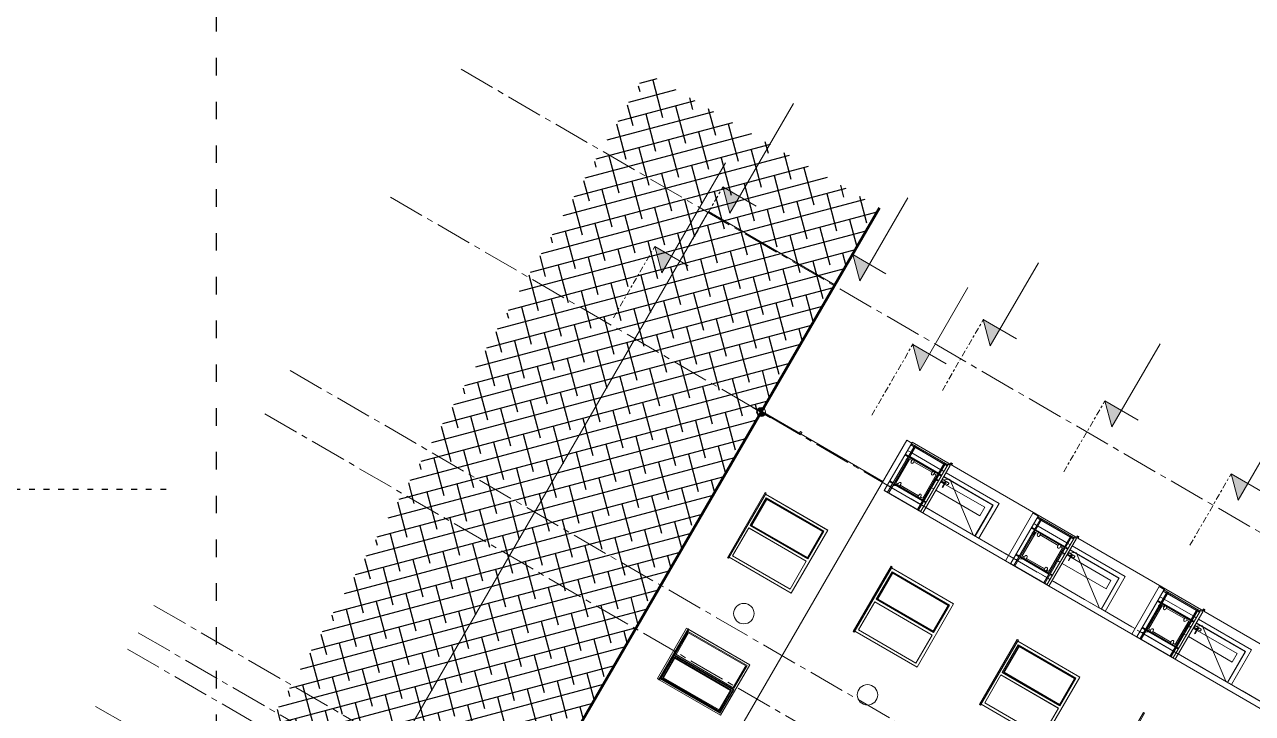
# Model space of a CAD drawing. Header units: millimetres. Extents: x 1373 to 40779, y 1939 to 6439.
# Drawn here: x 4245 to 4876, y 2932 to 3286 of the extents above; entities that cross this region are included whole.
import ezdxf

# ---------------------------------------------------------------- set-up
doc = ezdxf.new("R2010")
doc.units = ezdxf.units.MM
for name, pattern in [('ACAD_ISO03W100', [30, 12, -18]), ('Centre', [1.34939, 0.635, -0.23813, 0.23813, -0.23813]), ('DASHDOTX2', [50.8, 25.4, -12.7, 0, -12.7]), ('IMPORT-CENTER2', [112.5, 75, -12.5, 12.5, -12.5])]:
    doc.linetypes.add(name, pattern=pattern)
for name, color, linetype, lineweight in [('A-DETL', 6, 'Continuous', 30), ('A-DOOR', 31, 'Continuous', 18), ('A-DOOR-FRAM', 31, 'Continuous', 18), ('A-FLOR', 192, 'Continuous', 30), ('A-FLOR-HRAL', 11, 'Continuous', 18), ('A-FLOR-LEVL', 51, 'Continuous', 18), ('A-GLAZ', 151, 'Continuous', 18), ('A-WALL', 20, 'Continuous', 9), ('HESAPLAMALAR', 2, 'Continuous', 30), ('kest', 4, 'DASHDOTX2', 50), ('S-COLS', 52, 'Continuous', 9), ('S-GRID', 252, 'IMPORT-CENTER2', 5), ('ÖLÇÜ', 30, 'Continuous', 20)]:
    doc.layers.add(name, color=color, linetype=linetype, lineweight=lineweight)
doc.layers.add('TEFRIŞ', color=7, linetype='Continuous')
doc.layers.add('Çember', color=7, linetype='Continuous')

# ---------------------------------------------------------------- blocks, each defined once
blk = doc.blocks.new('A$Cc8751f80')
at = {"linetype": 'ACAD_ISO03W100', "ltscale": 3, "elevation": 20236.3}
blk.add_lwpolyline([(4428.7, 0), (0, 0), (0, 4561.7), (4428.7, 4561.7)], close=True, dxfattribs=at)
at = {"layer": 'HESAPLAMALAR', "color": 2, "linetype": 'ACAD_ISO03W100'}
blk.add_lwpolyline([(3348.9, 2211.2), (3833.6, 1875.3), (4329.1, 1875.3)], dxfattribs=at)
blk = doc.blocks.new('STB Stütze - rechteckig - 35-70-2060877-ARKA GÖRÜNÜŞ')
at = {"layer": 'S-COLS'}
for p, q in [((1005.4, 688), (1005.4, 491.4)), ((1005.4, 486.4), (1005.4, 481.3)), ((1005.4, 478.7), (1005.4, 410.2)), ((1005.4, 407.6), (1005.4, 400))]:
    blk.add_line(p, q, dxfattribs=at)
blk = doc.blocks.new('STB Stütze - rechteckig - 35-70-V67-ARKA GÖRÜNÜŞ')
at = {"layer": 'S-COLS'}
for p, q in [((1005.4, 688), (1005.4, 491.4)), ((1005.4, 486.4), (1005.4, 481.3)), ((1005.4, 478.7), (1005.4, 410.2)), ((1005.4, 407.6), (1005.4, 400))]:
    blk.add_line(p, q, dxfattribs=at)
blk = doc.blocks.new('STB Stütze - rechteckig - 35-70-2135510-ARKA GÖRÜNÜŞ')
at = {"layer": 'S-COLS'}
for p, q in [((1005.4, 988), (1005.4, 791.4)), ((1005.4, 786.4), (1005.4, 781.3)), ((1005.4, 778.7), (1005.4, 710.2)), ((1005.4, 707.6), (1005.4, 700))]:
    blk.add_line(p, q, dxfattribs=at)
blk = doc.blocks.new('STB Stütze - rechteckig - 35-70-V118-ARKA GÖRÜNÜŞ')
at = {"layer": 'S-COLS'}
for p, q in [((1005.4, 988), (1005.4, 791.4)), ((1005.4, 786.4), (1005.4, 781.3)), ((1005.4, 778.7), (1005.4, 710.2)), ((1005.4, 707.6), (1005.4, 700))]:
    blk.add_line(p, q, dxfattribs=at)
blk = doc.blocks.new('STB Stütze - rechteckig - 35-70-2138024-ARKA GÖRÜNÜŞ')
at = {"layer": 'S-COLS'}
for p, q in [((1005.4, 388), (1005.4, 191.4)), ((1005.4, 186.4), (1005.4, 181.3)), ((1005.4, 178.7), (1005.4, 110.2)), ((1005.4, 107.6), (1005.4, 100))]:
    blk.add_line(p, q, dxfattribs=at)
blk = doc.blocks.new('STB Stütze - rechteckig - 35-70-V200-ARKA GÖRÜNÜŞ')
at = {"layer": 'S-COLS'}
for p, q in [((1005.4, 388), (1005.4, 191.4)), ((1005.4, 186.4), (1005.4, 181.3)), ((1005.4, 178.7), (1005.4, 110.2)), ((1005.4, 107.6), (1005.4, 100))]:
    blk.add_line(p, q, dxfattribs=at)
blk = doc.blocks.new('RFFRFR')
at = {"layer": 'A-FLOR-LEVL'}
for points in [[(27079, -1469.4), (27079, -1508.9), (27039.6, -1469.4)], [(27079, -1772.2), (27079, -1811.7), (27039.6, -1772.2)], [(27079, -2072.2), (27079, -2111.7), (27039.6, -2072.2)], [(27079, -2372.2), (27079, -2411.7), (27039.6, -2372.2)], [(27079, -2672.2), (27079, -2711.7), (27039.6, -2672.2)], [(27097.9, -2972.2), (27097.9, -3011.7), (27058.4, -2972.2)], [(26981.1, -3072.2), (26981.1, -3111.7), (26941.6, -3072.2)], [(27079, -3271.7), (27079, -3311.2), (27039.6, -3271.7)], [(27065.5, -3572.2), (27065.5, -3611.7), (27026, -3572.2)], [(26889.4, -3632.2), (26889.4, -3671.7), (26849.9, -3632.2)]]:
    blk.add_hatch(color=256, dxfattribs=at).paths.add_polyline_path(points)
for p, q in [((27079, -1508.9), (27079, -1430)), ((27039.6, -1469.4), (27079, -1508.9)), ((27039.6, -1469.4), (27237, -1469.4)), ((27079, -1811.7), (27079, -1732.7)), ((27039.6, -1772.2), (27079, -1811.7)), ((27039.6, -1772.2), (27237, -1772.2)), ((27079, -2111.7), (27079, -2032.7)), ((27039.6, -2072.2), (27079, -2111.7)), ((27039.6, -2072.2), (27237, -2072.2)), ((27079, -2411.7), (27079, -2332.7)), ((27039.6, -2372.2), (27079, -2411.7)), ((27039.6, -2372.2), (27237, -2372.2)), ((27079, -2711.7), (27079, -2632.7)), ((27039.6, -2672.2), (27079, -2711.7)), ((27039.6, -2672.2), (27237, -2672.2)), ((27097.9, -3011.7), (27097.9, -2932.7)), ((27058.4, -2972.2), (27097.9, -3011.7)), ((27058.4, -2972.2), (27255.9, -2972.2)), ((26981.1, -3111.7), (26981.1, -3032.7)), ((26941.6, -3072.2), (26981.1, -3111.7)), ((26941.6, -3072.2), (27139.1, -3072.2)), ((27079, -3311.2), (27079, -3232.2)), ((27039.6, -3271.7), (27079, -3311.2)), ((27039.6, -3271.7), (27237, -3271.7)), ((27065.5, -3611.7), (27065.5, -3532.7)), ((27026, -3572.2), (27065.5, -3611.7)), ((27026, -3572.2), (27286.7, -3572.2)), ((26889.4, -3671.7), (26889.4, -3592.7)), ((26849.9, -3632.2), (26889.4, -3671.7)), ((26849.9, -3632.2), (27110.6, -3632.2))]:
    blk.add_line(p, q, dxfattribs=at)
at = {"layer": 'A-FLOR-LEVL', "linetype": 'Centre', "ltscale": 20}
for p, q in [((26909.9, -1508.9), (27079, -1508.9)), ((26909.9, -1811.7), (27079, -1811.7)), ((26909.9, -2111.7), (27079, -2111.7)), ((26909.9, -2411.7), (27079, -2411.7)), ((26909.9, -2711.7), (27079, -2711.7)), ((26929.9, -3011.7), (27099, -3011.7)), ((26813.1, -3111.7), (26982.2, -3111.7)), ((26909.9, -3311.2), (27079, -3311.2)), ((26896.4, -3611.7), (27065.5, -3611.7)), ((26720.2, -3671.7), (26889.4, -3671.7))]:
    blk.add_line(p, q, dxfattribs=at)
blk = doc.blocks.new('sfthgfhfgh')
at = {"layer": 'ÖLÇÜ'}
h = blk.add_hatch(color=256, dxfattribs=at)
h.paths.add_polyline_path([(-3322, 15884), (-3321, 15834), (-3272, 15835, 0.414214)])
h.paths.add_polyline_path([(-3371, 15834, 0.414214), (-3321, 15785), (-3321, 15834)])
at = {"layer": 'TEFRIŞ', "color": 4}
blk.add_line((-3320, 15720), (-3322, 15951), dxfattribs=at)
at = {"layer": 'ÖLÇÜ'}
blk.add_line((-3406, 15834), (-2971, 15838), dxfattribs=at)
blk.add_circle((-3321, 15834), 49.5, dxfattribs=at)
blk = doc.blocks.new('A$C1f4491a2')
at = {"layer": 'A-DETL', "lineweight": 25}
h = blk.add_hatch(dxfattribs=at)
h.set_pattern_fill('ANSI38', color=8, scale=10)
h.set_pattern_definition([(45, (-33470.303, -2688.517), (-22.45064, 22.45064), []), (135, (-33470.303, -2688.517), (-67.35192, 22.45064), [79.375, -47.625])])
h.paths.add_polyline_path([(0, 837.2), (0, 332.4), (3291.5, 332.4), (3291.5, 887.2), (1521.6, 887.2), (1521.6, 587.2), (270.3, 837.2)])
at = {"layer": 'A-DOOR'}
for p, q in [((2879.5, 1995.2), (2806.4, 1995.2)), ((2879.5, 1995.2), (2879.5, 1878.7)), ((2881.5, 1892.2), (2806.4, 1991.3)), ((2847.5, 1983.2), (2847.5, 1878.7)), ((2847.5, 1983.2), (2867.5, 1983.2)), ((2867.5, 1887.9), (2867.5, 1983.2)), ((2872.8, 1894.4), (2870.2, 1894.4)), ((2847.5, 1873.6), (2847.5, 1868.5)), ((2870.5, 1887.9), (2859.5, 1887.9)), ((2859.5, 1887.9), (2859.5, 1887.2)), ((2859.5, 1887.2), (2859.5, 1886.5)), ((2859.5, 1886.5), (2870.5, 1886.5)), ((2867.6, 1873.6), (2863.8, 1868.5)), ((2867.5, 1878.7), (2867.5, 1886.6)), ((2867.5, 1868.5), (2867.5, 1873.6)), ((2869.5, 1893.8), (2869.5, 1887.9)), ((2869.5, 1886.6), (2869.5, 1878.7)), ((2870.6, 1887.9), (2870.5, 1887.9)), ((2870.5, 1887.9), (2870.5, 1887.9)), ((2870.5, 1886.5), (2870.5, 1886.5)), ((2870.5, 1886.5), (2870.6, 1886.5)), ((2870.7, 1887.9), (2870.6, 1887.9)), ((2870.6, 1887.9), (2870.6, 1887.9)), ((2870.6, 1887.9), (2870.6, 1887.9)), ((2870.6, 1886.5), (2870.6, 1886.5)), ((2870.6, 1886.5), (2870.7, 1886.5)), ((2870.8, 1887.9), (2870.7, 1887.9)), ((2870.7, 1887.9), (2870.7, 1887.9)), ((2870.7, 1887.9), (2870.7, 1887.9)), ((2870.7, 1886.5), (2870.7, 1886.5)), ((2870.7, 1886.5), (2870.7, 1886.5)), ((2870.7, 1886.5), (2870.8, 1886.5)), ((2870.9, 1887.9), (2870.8, 1887.9)), ((2870.8, 1887.9), (2870.8, 1887.9)), ((2870.8, 1886.5), (2870.8, 1886.5)), ((2870.8, 1886.5), (2870.9, 1886.5)), ((2871, 1887.9), (2870.9, 1887.9)), ((2870.9, 1887.9), (2870.9, 1887.9)), ((2870.9, 1887.9), (2870.9, 1887.9)), ((2870.9, 1886.5), (2870.9, 1886.5)), ((2870.9, 1886.5), (2870.9, 1886.5)), ((2870.9, 1886.5), (2871, 1886.5)), ((2871.1, 1887.9), (2871, 1887.9)), ((2871, 1887.9), (2871, 1887.9)), ((2871, 1887.9), (2871, 1887.9)), ((2871, 1886.5), (2871, 1886.5)), ((2871, 1886.5), (2871, 1886.5)), ((2871, 1886.5), (2871.1, 1886.5)), ((2871.2, 1887.9), (2871.1, 1887.9)), ((2871.1, 1887.9), (2871.1, 1887.9)), ((2871.1, 1887.9), (2871.1, 1887.9)), ((2871.1, 1886.5), (2871.1, 1886.5)), ((2871.1, 1886.5), (2871.1, 1886.5)), ((2871.1, 1886.5), (2871.2, 1886.5)), ((2871.3, 1887.9), (2871.2, 1887.9)), ((2871.2, 1887.9), (2871.2, 1887.9)), ((2871.2, 1887.9), (2871.2, 1887.9)), ((2871.2, 1886.5), (2871.2, 1886.5)), ((2871.2, 1886.5), (2871.2, 1886.5)), ((2871.2, 1886.5), (2871.2, 1886.5)), ((2871.2, 1886.5), (2871.3, 1886.5)), ((2871.4, 1887.9), (2871.3, 1887.9)), ((2871.3, 1887.9), (2871.3, 1887.9)), ((2871.3, 1887.9), (2871.3, 1887.9)), ((2871.3, 1887.9), (2871.3, 1887.9)), ((2871.3, 1887.9), (2871.3, 1887.9)), ((2871.3, 1886.5), (2871.3, 1886.5)), ((2871.3, 1886.5), (2871.3, 1886.5)), ((2871.3, 1886.5), (2871.3, 1886.5)), ((2871.3, 1886.5), (2871.4, 1886.5)), ((2881.5, 1892.2), (2871.4, 1878.7)), ((2871.5, 1887.9), (2871.4, 1887.9)), ((2871.4, 1887.9), (2871.4, 1887.9)), ((2871.4, 1887.9), (2871.4, 1887.9)), ((2871.4, 1887.9), (2871.4, 1887.9)), ((2871.4, 1887.9), (2871.4, 1887.9)), ((2871.4, 1886.5), (2871.4, 1886.5)), ((2871.4, 1886.5), (2871.4, 1886.5)), ((2871.4, 1886.5), (2871.4, 1886.5)), ((2871.4, 1886.5), (2871.4, 1886.5)), ((2871.4, 1886.5), (2871.4, 1886.5)), ((2871.4, 1886.5), (2871.5, 1886.5)), ((2871.5, 1887.9), (2871.5, 1887.9)), ((2871.5, 1887.9), (2871.5, 1887.9)), ((2871.5, 1887.9), (2871.5, 1887.9)), ((2871.5, 1887.9), (2871.5, 1887.9)), ((2871.5, 1887.9), (2871.5, 1887.9)), ((2871.5, 1887.9), (2871.5, 1887.9)), ((2871.5, 1887.9), (2871.5, 1887.9)), ((2871.5, 1887.9), (2871.5, 1887.9)), ((2871.5, 1886.5), (2871.5, 1886.5)), ((2871.5, 1886.5), (2871.5, 1886.5)), ((2871.5, 1886.5), (2871.5, 1886.5)), ((2871.5, 1886.5), (2871.5, 1886.5)), ((2871.5, 1886.5), (2871.5, 1886.5)), ((2871.5, 1886.5), (2871.5, 1886.5)), ((2871.5, 1886.5), (2871.5, 1886.5)), ((2873.5, 1878.7), (2873.5, 1893.8)), ((2847.5, 1866), (2847.5, 1863.4)), ((2861.9, 1866), (2860, 1863.4)), ((2867.5, 1863.4), (2867.5, 1866)), ((2808.7, 1794.9), (2806.4, 1791.7)), ((2814.9, 1803.1), (2810.6, 1797.4)), ((2817.1, 1806.1), (2816.8, 1805.7)), ((2879.5, 1695.2), (2806.4, 1695.2)), ((2879.5, 1695.2), (2879.5, 1578.7)), ((2881.5, 1592.2), (2806.4, 1691.3)), ((2847.5, 1683.2), (2847.5, 1578.7)), ((2847.5, 1683.2), (2867.5, 1683.2)), ((2867.5, 1587.9), (2867.5, 1683.2)), ((2869.5, 1593.8), (2869.5, 1587.9)), ((2872.8, 1594.4), (2870.2, 1594.4)), ((2881.5, 1592.2), (2871.4, 1578.7)), ((2873.5, 1578.7), (2873.5, 1593.8)), ((2847.5, 1573.6), (2847.5, 1568.5)), ((2847.5, 1566), (2847.5, 1563.4)), ((2870.5, 1587.9), (2859.5, 1587.9)), ((2859.5, 1587.9), (2859.5, 1587.2)), ((2859.5, 1587.2), (2859.5, 1586.5)), ((2859.5, 1586.5), (2870.5, 1586.5)), ((2861.9, 1566), (2860, 1563.4)), ((2867.6, 1573.6), (2863.8, 1568.5)), ((2867.5, 1578.7), (2867.5, 1586.6)), ((2867.5, 1568.5), (2867.5, 1573.6)), ((2867.5, 1563.4), (2867.5, 1566)), ((2869.5, 1586.6), (2869.5, 1578.7)), ((2870.6, 1587.9), (2870.5, 1587.9)), ((2870.5, 1587.9), (2870.5, 1587.9)), ((2870.5, 1586.5), (2870.5, 1586.5)), ((2870.5, 1586.5), (2870.6, 1586.5)), ((2870.7, 1587.9), (2870.6, 1587.9)), ((2870.6, 1587.9), (2870.6, 1587.9)), ((2870.6, 1587.9), (2870.6, 1587.9)), ((2870.6, 1586.5), (2870.6, 1586.5)), ((2870.6, 1586.5), (2870.7, 1586.5)), ((2870.8, 1587.9), (2870.7, 1587.9)), ((2870.7, 1587.9), (2870.7, 1587.9)), ((2870.7, 1587.9), (2870.7, 1587.9)), ((2870.7, 1586.5), (2870.7, 1586.5)), ((2870.7, 1586.5), (2870.7, 1586.5)), ((2870.7, 1586.5), (2870.8, 1586.5)), ((2870.9, 1587.9), (2870.8, 1587.9)), ((2870.8, 1587.9), (2870.8, 1587.9)), ((2870.8, 1586.5), (2870.8, 1586.5)), ((2870.8, 1586.5), (2870.9, 1586.5)), ((2871, 1587.9), (2870.9, 1587.9)), ((2870.9, 1587.9), (2870.9, 1587.9)), ((2870.9, 1587.9), (2870.9, 1587.9)), ((2870.9, 1586.5), (2870.9, 1586.5)), ((2870.9, 1586.5), (2870.9, 1586.5)), ((2870.9, 1586.5), (2871, 1586.5)), ((2871.1, 1587.9), (2871, 1587.9)), ((2871, 1587.9), (2871, 1587.9)), ((2871, 1587.9), (2871, 1587.9)), ((2871, 1586.5), (2871, 1586.5)), ((2871, 1586.5), (2871, 1586.5)), ((2871, 1586.5), (2871.1, 1586.5)), ((2871.2, 1587.9), (2871.1, 1587.9)), ((2871.1, 1587.9), (2871.1, 1587.9)), ((2871.1, 1587.9), (2871.1, 1587.9)), ((2871.1, 1586.5), (2871.1, 1586.5)), ((2871.1, 1586.5), (2871.1, 1586.5)), ((2871.1, 1586.5), (2871.2, 1586.5)), ((2871.3, 1587.9), (2871.2, 1587.9)), ((2871.2, 1587.9), (2871.2, 1587.9)), ((2871.2, 1587.9), (2871.2, 1587.9)), ((2871.2, 1586.5), (2871.2, 1586.5)), ((2871.2, 1586.5), (2871.2, 1586.5)), ((2871.2, 1586.5), (2871.2, 1586.5)), ((2871.2, 1586.5), (2871.3, 1586.5)), ((2871.4, 1587.9), (2871.3, 1587.9)), ((2871.3, 1587.9), (2871.3, 1587.9)), ((2871.3, 1587.9), (2871.3, 1587.9)), ((2871.3, 1587.9), (2871.3, 1587.9)), ((2871.3, 1587.9), (2871.3, 1587.9)), ((2871.3, 1586.5), (2871.3, 1586.5)), ((2871.3, 1586.5), (2871.3, 1586.5)), ((2871.3, 1586.5), (2871.3, 1586.5)), ((2871.3, 1586.5), (2871.4, 1586.5)), ((2871.5, 1587.9), (2871.4, 1587.9)), ((2871.4, 1587.9), (2871.4, 1587.9)), ((2871.4, 1587.9), (2871.4, 1587.9)), ((2871.4, 1587.9), (2871.4, 1587.9)), ((2871.4, 1587.9), (2871.4, 1587.9)), ((2871.4, 1586.5), (2871.4, 1586.5)), ((2871.4, 1586.5), (2871.4, 1586.5)), ((2871.4, 1586.5), (2871.4, 1586.5)), ((2871.4, 1586.5), (2871.4, 1586.5)), ((2871.4, 1586.5), (2871.4, 1586.5)), ((2871.4, 1586.5), (2871.5, 1586.5)), ((2871.5, 1587.9), (2871.5, 1587.9)), ((2871.5, 1587.9), (2871.5, 1587.9)), ((2871.5, 1587.9), (2871.5, 1587.9)), ((2871.5, 1587.9), (2871.5, 1587.9)), ((2871.5, 1587.9), (2871.5, 1587.9)), ((2871.5, 1587.9), (2871.5, 1587.9)), ((2871.5, 1587.9), (2871.5, 1587.9)), ((2871.5, 1587.9), (2871.5, 1587.9)), ((2871.5, 1586.5), (2871.5, 1586.5)), ((2871.5, 1586.5), (2871.5, 1586.5)), ((2871.5, 1586.5), (2871.5, 1586.5)), ((2871.5, 1586.5), (2871.5, 1586.5)), ((2871.5, 1586.5), (2871.5, 1586.5)), ((2871.5, 1586.5), (2871.5, 1586.5)), ((2871.5, 1586.5), (2871.5, 1586.5)), ((2808.7, 1494.9), (2806.4, 1491.7)), ((2814.9, 1503.1), (2810.6, 1497.4)), ((2817.1, 1506.1), (2816.8, 1505.7)), ((2879.5, 1395.2), (2806.4, 1395.2)), ((2881.5, 1292.2), (2806.4, 1391.3)), ((2879.5, 1395.2), (2879.5, 1278.7)), ((2847.5, 1383.2), (2847.5, 1278.7)), ((2847.5, 1383.2), (2867.5, 1383.2)), ((2867.5, 1287.9), (2867.5, 1383.2)), ((2870.5, 1287.9), (2859.5, 1287.9)), ((2859.5, 1287.9), (2859.5, 1287.2)), ((2869.5, 1293.8), (2869.5, 1287.9)), ((2872.8, 1294.4), (2870.2, 1294.4)), ((2870.6, 1287.9), (2870.5, 1287.9)), ((2870.5, 1287.9), (2870.5, 1287.9)), ((2870.7, 1287.9), (2870.6, 1287.9)), ((2870.6, 1287.9), (2870.6, 1287.9)), ((2870.6, 1287.9), (2870.6, 1287.9)), ((2870.8, 1287.9), (2870.7, 1287.9)), ((2870.7, 1287.9), (2870.7, 1287.9)), ((2870.7, 1287.9), (2870.7, 1287.9)), ((2870.9, 1287.9), (2870.8, 1287.9)), ((2870.8, 1287.9), (2870.8, 1287.9)), ((2871, 1287.9), (2870.9, 1287.9)), ((2870.9, 1287.9), (2870.9, 1287.9)), ((2870.9, 1287.9), (2870.9, 1287.9)), ((2871.1, 1287.9), (2871, 1287.9)), ((2871, 1287.9), (2871, 1287.9)), ((2871, 1287.9), (2871, 1287.9)), ((2871.2, 1287.9), (2871.1, 1287.9)), ((2871.1, 1287.9), (2871.1, 1287.9)), ((2871.1, 1287.9), (2871.1, 1287.9)), ((2871.3, 1287.9), (2871.2, 1287.9)), ((2871.2, 1287.9), (2871.2, 1287.9)), ((2871.2, 1287.9), (2871.2, 1287.9)), ((2871.4, 1287.9), (2871.3, 1287.9)), ((2871.3, 1287.9), (2871.3, 1287.9)), ((2871.3, 1287.9), (2871.3, 1287.9)), ((2871.3, 1287.9), (2871.3, 1287.9)), ((2871.3, 1287.9), (2871.3, 1287.9)), ((2881.5, 1292.2), (2871.4, 1278.7)), ((2871.5, 1287.9), (2871.4, 1287.9)), ((2871.4, 1287.9), (2871.4, 1287.9)), ((2871.4, 1287.9), (2871.4, 1287.9)), ((2871.4, 1287.9), (2871.4, 1287.9)), ((2871.4, 1287.9), (2871.4, 1287.9)), ((2871.5, 1287.9), (2871.5, 1287.9)), ((2871.5, 1287.9), (2871.5, 1287.9)), ((2871.5, 1287.9), (2871.5, 1287.9)), ((2871.5, 1287.9), (2871.5, 1287.9)), ((2871.5, 1287.9), (2871.5, 1287.9)), ((2871.5, 1287.9), (2871.5, 1287.9)), ((2871.5, 1287.9), (2871.5, 1287.9)), ((2871.5, 1287.9), (2871.5, 1287.9)), ((2873.5, 1278.7), (2873.5, 1293.8)), ((2847.5, 1273.6), (2847.5, 1268.5)), ((2847.5, 1266), (2847.5, 1263.4)), ((2859.5, 1287.2), (2859.5, 1286.5)), ((2859.5, 1286.5), (2870.5, 1286.5)), ((2861.9, 1266), (2860, 1263.4)), ((2867.6, 1273.6), (2863.8, 1268.5)), ((2867.5, 1278.7), (2867.5, 1286.6)), ((2867.5, 1268.5), (2867.5, 1273.6)), ((2867.5, 1263.4), (2867.5, 1266)), ((2869.5, 1286.6), (2869.5, 1278.7)), ((2870.5, 1286.5), (2870.5, 1286.5)), ((2870.5, 1286.5), (2870.6, 1286.5)), ((2870.6, 1286.5), (2870.6, 1286.5)), ((2870.6, 1286.5), (2870.7, 1286.5)), ((2870.7, 1286.5), (2870.7, 1286.5)), ((2870.7, 1286.5), (2870.7, 1286.5)), ((2870.7, 1286.5), (2870.8, 1286.5)), ((2870.8, 1286.5), (2870.8, 1286.5)), ((2870.8, 1286.5), (2870.9, 1286.5)), ((2870.9, 1286.5), (2870.9, 1286.5)), ((2870.9, 1286.5), (2870.9, 1286.5)), ((2870.9, 1286.5), (2871, 1286.5)), ((2871, 1286.5), (2871, 1286.5)), ((2871, 1286.5), (2871, 1286.5)), ((2871, 1286.5), (2871.1, 1286.5)), ((2871.1, 1286.5), (2871.1, 1286.5)), ((2871.1, 1286.5), (2871.1, 1286.5)), ((2871.1, 1286.5), (2871.2, 1286.5)), ((2871.2, 1286.5), (2871.2, 1286.5)), ((2871.2, 1286.5), (2871.2, 1286.5)), ((2871.2, 1286.5), (2871.2, 1286.5)), ((2871.2, 1286.5), (2871.3, 1286.5)), ((2871.3, 1286.5), (2871.3, 1286.5)), ((2871.3, 1286.5), (2871.3, 1286.5)), ((2871.3, 1286.5), (2871.3, 1286.5)), ((2871.3, 1286.5), (2871.4, 1286.5)), ((2871.4, 1286.5), (2871.4, 1286.5)), ((2871.4, 1286.5), (2871.4, 1286.5)), ((2871.4, 1286.5), (2871.4, 1286.5)), ((2871.4, 1286.5), (2871.4, 1286.5)), ((2871.4, 1286.5), (2871.4, 1286.5)), ((2871.4, 1286.5), (2871.5, 1286.5)), ((2871.5, 1286.5), (2871.5, 1286.5)), ((2871.5, 1286.5), (2871.5, 1286.5)), ((2871.5, 1286.5), (2871.5, 1286.5)), ((2871.5, 1286.5), (2871.5, 1286.5)), ((2871.5, 1286.5), (2871.5, 1286.5)), ((2871.5, 1286.5), (2871.5, 1286.5)), ((2871.5, 1286.5), (2871.5, 1286.5)), ((2808.7, 1194.9), (2806.4, 1191.7)), ((2814.9, 1203.1), (2810.6, 1197.4)), ((2817.1, 1206.1), (2816.8, 1205.7))]:
    blk.add_line(p, q, dxfattribs=at)
for centre, radius, start, end in [((2870.2, 1893.8), 0.668, 90, 180), ((2870.2, 1893.8), 0.668, 90, 150), ((2872.8, 1893.8), 0.668, 0, 90), ((2872.8, 1893.8), 0.668, 30, 90), ((2871.5, 1887.2), 1.22, 0, 146.1363), ((2871.5, 1887.2), 1.22, 135, 146.1363), ((2871.5, 1887.2), 1.22, 213.8668, 0), ((2871.5, 1887.2), 1.22, 213.8668, 255), ((2871.5, 1887.2), 1.22, 90, 120), ((2871.5, 1879.1), 0.5, 315, 225), ((2871.5, 1887.2), 0.7, 60, 105), ((2871.5, 1887.2), 0.7, 255, 300), ((2871.5, 1887.2), 1.22, 270, 300), ((2871.5, 1887.2), 1.22, 45, 75), ((2871.5, 1887.2), 0.7, 0, 30), ((2871.5, 1887.2), 0.7, 330, 0), ((2871.5, 1887.2), 1.22, 315, 345), ((2871.5, 1797.2), 3, 108.8498, 176.8934), ((2871.5, 1797.2), 3, 234, 270), ((2871.5, 1797.2), 1.98, 120.302, 150.8747), ((2871.5, 1797.2), 1.5, 90, 173.2118), ((2871.5, 1797.2), 1.98, 90, 105.0438), ((2871.5, 1797.2), 1.98, 5.1494, 90), ((2871.5, 1797.2), 1.5, 6.7882, 90), ((2871.5, 1797.2), 3, 270, 306), ((2871.5, 1797.2), 3, 3.1066, 71.1502), ((2870.2, 1593.8), 0.668, 90, 180), ((2870.2, 1593.8), 0.668, 90, 150), ((2872.8, 1593.8), 0.668, 0, 90), ((2872.8, 1593.8), 0.668, 30, 90), ((2871.5, 1587.2), 1.22, 0, 146.1363), ((2871.5, 1587.2), 1.22, 135, 146.1363), ((2871.5, 1587.2), 1.22, 213.8668, 0), ((2871.5, 1587.2), 1.22, 213.8668, 255), ((2871.5, 1587.2), 1.22, 90, 120), ((2871.5, 1579.1), 0.5, 315, 225), ((2871.5, 1587.2), 0.7, 60, 105), ((2871.5, 1587.2), 0.7, 255, 300), ((2871.5, 1587.2), 1.22, 270, 300), ((2871.5, 1587.2), 1.22, 45, 75), ((2871.5, 1587.2), 0.7, 0, 30), ((2871.5, 1587.2), 0.7, 330, 0), ((2871.5, 1587.2), 1.22, 315, 345), ((2871.5, 1497.2), 3, 108.8498, 176.8934), ((2871.5, 1497.2), 3, 234, 270), ((2871.5, 1497.2), 1.98, 120.302, 150.8747), ((2871.5, 1497.2), 1.5, 90, 173.2118), ((2871.5, 1497.2), 1.98, 90, 105.0438), ((2871.5, 1497.2), 1.98, 5.1494, 90), ((2871.5, 1497.2), 1.5, 6.7882, 90), ((2871.5, 1497.2), 3, 270, 306), ((2871.5, 1497.2), 3, 3.1066, 71.1502), ((2870.2, 1293.8), 0.668, 90, 180), ((2870.2, 1293.8), 0.668, 90, 150), ((2871.5, 1287.2), 1.22, 0, 146.1363), ((2871.5, 1287.2), 1.22, 135, 146.1363), ((2871.5, 1287.2), 1.22, 90, 120), ((2871.5, 1287.2), 0.7, 60, 105), ((2871.5, 1287.2), 1.22, 45, 75), ((2872.8, 1293.8), 0.668, 0, 90), ((2872.8, 1293.8), 0.668, 30, 90), ((2871.5, 1287.2), 1.22, 213.8668, 0), ((2871.5, 1287.2), 1.22, 213.8668, 255), ((2871.5, 1279.1), 0.5, 315, 225), ((2871.5, 1287.2), 0.7, 255, 300), ((2871.5, 1287.2), 1.22, 270, 300), ((2871.5, 1287.2), 0.7, 0, 30), ((2871.5, 1287.2), 0.7, 330, 0), ((2871.5, 1287.2), 1.22, 315, 345), ((2871.5, 1197.2), 3, 108.8498, 176.8934), ((2871.5, 1197.2), 3, 234, 270), ((2871.5, 1197.2), 1.98, 120.302, 150.8747), ((2871.5, 1197.2), 1.5, 90, 173.2118), ((2871.5, 1197.2), 1.98, 90, 105.0438), ((2871.5, 1197.2), 1.98, 5.1494, 90), ((2871.5, 1197.2), 1.5, 6.7882, 90), ((2871.5, 1197.2), 3, 270, 306), ((2871.5, 1197.2), 3, 3.1066, 71.1502)]:
    blk.add_arc(centre, radius, start, end, dxfattribs=at)
at = {"layer": 'A-DOOR-FRAM'}
for p, q in [((2889, 2004.7), (2806.4, 2004.7)), ((2806.4, 1995.7), (2880, 1995.7)), ((2806.4, 1995.2), (2879.5, 1995.2)), ((2879.5, 1878.7), (2879.5, 1995.2)), ((2880, 1995.7), (2880, 1878.7)), ((2889, 1878.7), (2889, 2004.7)), ((2889, 1868.5), (2889, 1873.6)), ((2889, 1797.4), (2889, 1866)), ((2889, 1787.2), (2889, 1794.9)), ((2889, 1704.7), (2806.4, 1704.7)), ((2806.4, 1695.7), (2880, 1695.7)), ((2806.4, 1695.2), (2879.5, 1695.2)), ((2879.5, 1578.7), (2879.5, 1695.2)), ((2880, 1695.7), (2880, 1578.7)), ((2889, 1578.7), (2889, 1704.7)), ((2889, 1568.5), (2889, 1573.6)), ((2889, 1497.4), (2889, 1566)), ((2889, 1487.2), (2889, 1494.9)), ((2889, 1404.7), (2806.4, 1404.7)), ((2806.4, 1395.7), (2880, 1395.7)), ((2806.4, 1395.2), (2879.5, 1395.2)), ((2879.5, 1278.7), (2879.5, 1395.2)), ((2880, 1395.7), (2880, 1278.7)), ((2889, 1278.7), (2889, 1404.7)), ((2889, 1268.5), (2889, 1273.6)), ((2889, 1197.4), (2889, 1266)), ((2889, 1187.2), (2889, 1194.9))]:
    blk.add_line(p, q, dxfattribs=at)
at = {"layer": 'A-FLOR', "color": 1, "lineweight": 20}
for p, q in [((2793.6, 1787.2), (2906.6, 1787.2)), ((2906.6, 1775.2), (2793.6, 1775.2)), ((2906.6, 1787.2), (2906.6, 1775.2)), ((2793.6, 1487.2), (2906.6, 1487.2)), ((2906.6, 1475.2), (2793.6, 1475.2)), ((2906.6, 1487.2), (2906.6, 1475.2)), ((2793.6, 1187.2), (2906.6, 1187.2)), ((2906.6, 1187.2), (2906.6, 1175.2)), ((2906.6, 1175.2), (2058.7, 1175.2))]:
    blk.add_line(p, q, dxfattribs=at)
at = {"layer": 'A-FLOR-HRAL'}
for p, q in [((2793.6, 1878.7), (2906.4, 1878.7)), ((2793.6, 1873.6), (2906.4, 1873.6)), ((2794.2, 1787.2), (2794.2, 1873.6)), ((2814.9, 1873.6), (2814.9, 1868.5)), ((2814.9, 1868.5), (2814.9, 1873.6)), ((2816.8, 1868.5), (2816.8, 1873.6)), ((2878.3, 1868.5), (2878.3, 1873.6)), ((2878.4, 1873.6), (2878.4, 1868.5)), ((2880.3, 1868.5), (2880.3, 1873.6)), ((2902.4, 1868.5), (2902.4, 1873.6)), ((2902.6, 1787.2), (2902.6, 1873.6)), ((2905.1, 1873.6), (2905.1, 1787.2)), ((2906.4, 1873.6), (2906.4, 1878.7)), ((2794.2, 1868.5), (2905.1, 1868.5)), ((2794.2, 1866), (2905.1, 1866)), ((2814.9, 1866), (2814.9, 1797.4)), ((2814.9, 1797.4), (2814.9, 1866)), ((2816.8, 1797.4), (2816.8, 1866)), ((2817.1, 1853.3), (2817.1, 1858.4)), ((2817.1, 1858.4), (2822.2, 1858.4)), ((2817.1, 1858.4), (2817.1, 1853.3)), ((2817.1, 1858.4), (2817.1, 1858.4)), ((2822.2, 1853.3), (2817.1, 1853.3)), ((2817.1, 1853.3), (2817.1, 1853.3)), ((2819.6, 1863.4), (2819.6, 1858.4)), ((2819.7, 1863.4), (2819.6, 1863.4)), ((2819.6, 1853.3), (2819.6, 1810.1)), ((2819.7, 1863.4), (2875.5, 1863.4)), ((2819.7, 1858.4), (2819.7, 1863.4)), ((2819.7, 1810.1), (2819.7, 1853.3)), ((2873, 1858.4), (2873, 1858.4)), ((2873, 1858.4), (2878.1, 1858.4)), ((2873, 1853.3), (2873, 1853.3)), ((2878.1, 1853.3), (2873, 1853.3)), ((2875.5, 1863.4), (2875.5, 1858.4)), ((2875.5, 1853.3), (2875.5, 1810.1)), ((2878.1, 1858.4), (2878.1, 1853.3)), ((2878.3, 1797.4), (2878.3, 1866)), ((2878.4, 1866), (2878.4, 1797.4)), ((2880.3, 1797.4), (2880.3, 1866)), ((2902.4, 1797.4), (2902.4, 1866)), ((2905.1, 1866), (2905.1, 1868.5)), ((2794.2, 1797.4), (2905.1, 1797.4)), ((2794.2, 1794.9), (2905.1, 1794.9)), ((2814.9, 1794.9), (2814.9, 1787.2)), ((2814.9, 1787.2), (2814.9, 1794.9)), ((2816.8, 1787.2), (2816.8, 1794.9)), ((2817.1, 1805), (2817.1, 1810.1)), ((2817.1, 1810.1), (2822.2, 1810.1)), ((2817.1, 1810.1), (2817.1, 1805)), ((2817.1, 1810.1), (2817.1, 1810.1)), ((2822.2, 1805), (2817.1, 1805)), ((2817.1, 1805), (2817.1, 1805)), ((2819.6, 1805), (2819.6, 1799.9)), ((2819.6, 1799.9), (2819.7, 1799.9)), ((2819.7, 1799.9), (2819.7, 1805)), ((2875.5, 1799.9), (2819.7, 1799.9)), ((2873, 1810.1), (2873, 1810.1)), ((2873, 1810.1), (2878.1, 1810.1)), ((2873, 1805), (2873, 1805)), ((2878.1, 1805), (2873, 1805)), ((2875.5, 1805), (2875.5, 1799.9)), ((2878.1, 1810.1), (2878.1, 1805)), ((2878.3, 1787.2), (2878.3, 1794.9)), ((2878.4, 1794.9), (2878.4, 1787.2)), ((2880.3, 1787.2), (2880.3, 1794.9)), ((2902.4, 1787.2), (2902.4, 1794.9)), ((2905.1, 1794.9), (2905.1, 1797.4)), ((2793.6, 1578.7), (2906.4, 1578.7)), ((2793.6, 1573.6), (2906.4, 1573.6)), ((2794.2, 1487.2), (2794.2, 1573.6)), ((2794.2, 1568.5), (2905.1, 1568.5)), ((2794.2, 1566), (2905.1, 1566)), ((2814.9, 1573.6), (2814.9, 1568.5)), ((2814.9, 1568.5), (2814.9, 1573.6)), ((2814.9, 1566), (2814.9, 1497.4)), ((2814.9, 1497.4), (2814.9, 1566)), ((2816.8, 1568.5), (2816.8, 1573.6)), ((2816.8, 1497.4), (2816.8, 1566)), ((2878.3, 1568.5), (2878.3, 1573.6)), ((2878.3, 1497.4), (2878.3, 1566)), ((2878.4, 1573.6), (2878.4, 1568.5)), ((2878.4, 1566), (2878.4, 1497.4)), ((2880.3, 1568.5), (2880.3, 1573.6)), ((2880.3, 1497.4), (2880.3, 1566)), ((2902.4, 1568.5), (2902.4, 1573.6)), ((2902.4, 1497.4), (2902.4, 1566)), ((2902.6, 1487.2), (2902.6, 1573.6)), ((2905.1, 1573.6), (2905.1, 1487.2)), ((2905.1, 1566), (2905.1, 1568.5)), ((2906.4, 1573.6), (2906.4, 1578.7)), ((2817.1, 1553.3), (2817.1, 1558.4)), ((2817.1, 1558.4), (2822.2, 1558.4)), ((2817.1, 1558.4), (2817.1, 1553.3)), ((2817.1, 1558.4), (2817.1, 1558.4)), ((2822.2, 1553.3), (2817.1, 1553.3)), ((2817.1, 1553.3), (2817.1, 1553.3)), ((2819.6, 1563.4), (2819.6, 1558.4)), ((2819.7, 1563.4), (2819.6, 1563.4)), ((2819.6, 1553.3), (2819.6, 1510.1)), ((2819.7, 1563.4), (2875.5, 1563.4)), ((2819.7, 1558.4), (2819.7, 1563.4)), ((2819.7, 1510.1), (2819.7, 1553.3)), ((2873, 1558.4), (2873, 1558.4)), ((2873, 1558.4), (2878.1, 1558.4)), ((2873, 1553.3), (2873, 1553.3)), ((2878.1, 1553.3), (2873, 1553.3)), ((2875.5, 1563.4), (2875.5, 1558.4)), ((2875.5, 1553.3), (2875.5, 1510.1)), ((2878.1, 1558.4), (2878.1, 1553.3)), ((2905.1, 1558.3), (2905.1, 1558.4)), ((2794.2, 1497.4), (2905.1, 1497.4)), ((2794.2, 1494.9), (2905.1, 1494.9)), ((2814.9, 1494.9), (2814.9, 1487.2)), ((2814.9, 1487.2), (2814.9, 1494.9)), ((2816.8, 1487.2), (2816.8, 1494.9)), ((2817.1, 1505), (2817.1, 1510.1)), ((2817.1, 1510.1), (2822.2, 1510.1)), ((2817.1, 1510.1), (2817.1, 1505)), ((2817.1, 1510.1), (2817.1, 1510.1)), ((2822.2, 1505), (2817.1, 1505)), ((2817.1, 1505), (2817.1, 1505)), ((2819.6, 1505), (2819.6, 1499.9)), ((2819.6, 1499.9), (2819.7, 1499.9)), ((2819.7, 1499.9), (2819.7, 1505)), ((2875.5, 1499.9), (2819.7, 1499.9)), ((2873, 1510.1), (2873, 1510.1)), ((2873, 1510.1), (2878.1, 1510.1)), ((2873, 1505), (2873, 1505)), ((2878.1, 1505), (2873, 1505)), ((2875.5, 1505), (2875.5, 1499.9)), ((2878.1, 1510.1), (2878.1, 1505)), ((2878.3, 1487.2), (2878.3, 1494.9)), ((2878.4, 1494.9), (2878.4, 1487.2)), ((2880.3, 1487.2), (2880.3, 1494.9)), ((2902.4, 1487.2), (2902.4, 1494.9)), ((2905.1, 1494.9), (2905.1, 1497.4)), ((2793.6, 1278.7), (2906.4, 1278.7)), ((2793.6, 1273.6), (2906.4, 1273.6)), ((2794.2, 1187.2), (2794.2, 1273.6)), ((2794.2, 1268.5), (2905.1, 1268.5)), ((2794.2, 1266), (2905.1, 1266)), ((2814.9, 1273.6), (2814.9, 1268.5)), ((2814.9, 1268.5), (2814.9, 1273.6)), ((2814.9, 1266), (2814.9, 1197.4)), ((2814.9, 1197.4), (2814.9, 1266)), ((2816.8, 1268.5), (2816.8, 1273.6)), ((2816.8, 1197.4), (2816.8, 1266)), ((2819.6, 1263.4), (2819.6, 1258.4)), ((2819.7, 1263.4), (2819.6, 1263.4)), ((2819.7, 1263.4), (2875.5, 1263.4)), ((2819.7, 1258.4), (2819.7, 1263.4)), ((2875.5, 1263.4), (2875.5, 1258.4)), ((2878.3, 1268.5), (2878.3, 1273.6)), ((2878.3, 1197.4), (2878.3, 1266)), ((2878.4, 1273.6), (2878.4, 1268.5)), ((2878.4, 1266), (2878.4, 1197.4)), ((2880.3, 1268.5), (2880.3, 1273.6)), ((2880.3, 1197.4), (2880.3, 1266)), ((2902.4, 1268.5), (2902.4, 1273.6)), ((2902.4, 1197.4), (2902.4, 1266)), ((2902.6, 1187.2), (2902.6, 1273.6)), ((2905.1, 1273.6), (2905.1, 1187.2)), ((2905.1, 1266), (2905.1, 1268.5)), ((2906.4, 1273.6), (2906.4, 1278.7)), ((2817.1, 1253.3), (2817.1, 1258.4)), ((2817.1, 1258.4), (2822.2, 1258.4)), ((2817.1, 1258.4), (2817.1, 1253.3)), ((2817.1, 1258.4), (2817.1, 1258.4)), ((2822.2, 1253.3), (2817.1, 1253.3)), ((2817.1, 1253.3), (2817.1, 1253.3)), ((2819.6, 1253.3), (2819.6, 1210.1)), ((2819.7, 1210.1), (2819.7, 1253.3)), ((2873, 1258.4), (2873, 1258.4)), ((2873, 1258.4), (2878.1, 1258.4)), ((2873, 1253.3), (2873, 1253.3)), ((2878.1, 1253.3), (2873, 1253.3)), ((2875.5, 1253.3), (2875.5, 1210.1)), ((2878.1, 1258.4), (2878.1, 1253.3)), ((2794.2, 1197.4), (2905.1, 1197.4)), ((2794.2, 1194.9), (2905.1, 1194.9)), ((2814.9, 1194.9), (2814.9, 1187.2)), ((2814.9, 1187.2), (2814.9, 1194.9)), ((2816.8, 1187.2), (2816.8, 1194.9)), ((2817.1, 1205), (2817.1, 1210.1)), ((2817.1, 1210.1), (2822.2, 1210.1)), ((2817.1, 1210.1), (2817.1, 1205)), ((2817.1, 1210.1), (2817.1, 1210.1)), ((2822.2, 1205), (2817.1, 1205)), ((2817.1, 1205), (2817.1, 1205)), ((2819.6, 1205), (2819.6, 1199.9)), ((2819.6, 1199.9), (2819.7, 1199.9)), ((2819.7, 1199.9), (2819.7, 1205)), ((2875.5, 1199.9), (2819.7, 1199.9)), ((2873, 1210.1), (2873, 1210.1)), ((2873, 1210.1), (2878.1, 1210.1)), ((2873, 1205), (2873, 1205)), ((2878.1, 1205), (2873, 1205)), ((2875.5, 1205), (2875.5, 1199.9)), ((2878.1, 1210.1), (2878.1, 1205)), ((2878.3, 1187.2), (2878.3, 1194.9)), ((2878.4, 1194.9), (2878.4, 1187.2)), ((2880.3, 1187.2), (2880.3, 1194.9)), ((2902.4, 1187.2), (2902.4, 1194.9)), ((2905.1, 1194.9), (2905.1, 1197.4))]:
    blk.add_line(p, q, dxfattribs=at)
at = {"layer": 'A-FLOR-HRAL', "linetype": 'Continuous'}
for p, q in [((2814.9, 1868.5), (2814.9, 1871)), ((2815.8, 1868.5), (2815.8, 1873.6)), ((2878.4, 1868.5), (2878.4, 1871.1)), ((2879.3, 1868.5), (2879.3, 1873.6)), ((2815.8, 1797.4), (2815.8, 1866)), ((2817.1, 1853.3), (2817.1, 1855.8)), ((2879.3, 1797.4), (2879.3, 1866)), ((2814.9, 1797.4), (2814.9, 1803.4)), ((2815.8, 1787.2), (2815.8, 1794.9)), ((2879.3, 1787.2), (2879.3, 1794.9)), ((2814.9, 1787.2), (2814.9, 1789.3)), ((2878.4, 1787.2), (2878.4, 1787.5)), ((2814.9, 1568.5), (2814.9, 1571)), ((2815.8, 1568.5), (2815.8, 1573.6)), ((2815.8, 1497.4), (2815.8, 1566)), ((2879.3, 1568.5), (2879.3, 1573.6)), ((2879.3, 1497.4), (2879.3, 1566)), ((2817.1, 1553.3), (2817.1, 1555.8)), ((2815.8, 1487.2), (2815.8, 1494.9)), ((2879.3, 1487.2), (2879.3, 1494.9)), ((2814.9, 1487.2), (2814.9, 1489.3)), ((2878.4, 1487.2), (2878.4, 1487.5)), ((2815.8, 1268.5), (2815.8, 1273.6)), ((2815.8, 1197.4), (2815.8, 1266)), ((2879.3, 1268.5), (2879.3, 1273.6)), ((2879.3, 1197.4), (2879.3, 1266)), ((2817.1, 1253.3), (2817.1, 1255.8)), ((2814.9, 1187.2), (2814.9, 1187.9)), ((2815.8, 1187.2), (2815.8, 1194.9)), ((2878.4, 1197.4), (2878.4, 1198.4)), ((2878.4, 1187.2), (2878.4, 1187.5)), ((2879.3, 1187.2), (2879.3, 1194.9))]:
    blk.add_line(p, q, dxfattribs=at)
at = {"layer": 'A-FLOR-HRAL'}
for centre, start_param, end_param in [((2822.2, 1855.8), 3.141593, 6.283185), ((2873, 1855.8), 0, 3.141593), ((2822.2, 1807.6), 3.141593, 6.283185), ((2873, 1807.6), 0, 3.141593), ((2822.2, 1555.8), 3.141593, 6.283185), ((2873, 1555.8), 0, 3.141593), ((2822.2, 1507.6), 3.141593, 6.283185), ((2873, 1507.6), 0, 3.141593), ((2822.2, 1255.8), 3.141593, 6.283185), ((2873, 1255.8), 0, 3.141593), ((2822.2, 1207.6), 3.141593, 6.283185), ((2873, 1207.6), 0, 3.141593)]:
    blk.add_ellipse(centre, major_axis=(0, 2.54), ratio=0.999807, start_param=start_param, end_param=end_param, dxfattribs=at)
at = {"layer": 'A-GLAZ'}
for p, q in [((2511.1, 1879.7), (2666.1, 1879.7)), ((2666.1, 1877.2), (2511.1, 1877.2)), ((2666.1, 1879.7), (2666.1, 1877.2)), ((2912.1, 1880.6), (2908.4, 1881.2)), ((2908.4, 1879.7), (2910.9, 1879.7)), ((2910.9, 1877.2), (2908.4, 1877.2)), ((2910.9, 1877.2), (2910.9, 1879.7)), ((2910.9, 1877.2), (2912.1, 1877.2)), ((2912.1, 1877.2), (2912.1, 1880.6)), ((2519.5, 1584.7), (2519.5, 1721.2)), ((2519.5, 1721.2), (2586, 1721.2)), ((2585.9, 1584.7), (2585.9, 1721.2)), ((2586, 1721.2), (2586, 1584.7)), ((2591.8, 1584.7), (2591.8, 1721.2)), ((2591.8, 1721.2), (2657.4, 1721.2)), ((2592.9, 1720.3), (2592.9, 1586.5)), ((2592.9, 1720.3), (2656.4, 1720.3)), ((2593.9, 1719.2), (2592.9, 1720.3)), ((2593.9, 1587.5), (2593.9, 1719.2)), ((2593.9, 1719.2), (2655.4, 1719.2)), ((2656.4, 1720.3), (2655.4, 1719.2)), ((2655.4, 1719.2), (2655.4, 1587.5)), ((2655.4, 1719.2), (2655.4, 1587.5)), ((2656.4, 1586.5), (2656.4, 1720.3)), ((2657.4, 1721.2), (2657.4, 1584.7)), ((2657.4, 1584.7), (2657.4, 1721.2)), ((2663.4, 1579.9), (2663.4, 1727.2)), ((2511.1, 1579.7), (2666.1, 1579.7)), ((2511.1, 1579.7), (2511.1, 1579.7)), ((2511.1, 1577.2), (2511.1, 1579.7)), ((2511.1, 1579.7), (2511.1, 1577.2)), ((2511.1, 1577.2), (2511.1, 1577.2)), ((2666.1, 1577.2), (2511.1, 1577.2)), ((2586, 1584.7), (2519.5, 1584.7)), ((2657.4, 1584.7), (2591.8, 1584.7)), ((2592.9, 1586.5), (2593.9, 1587.5)), ((2592.9, 1586.5), (2656.4, 1586.5)), ((2655.4, 1587.5), (2593.9, 1587.5)), ((2656.4, 1586.5), (2655.4, 1587.5)), ((2666.1, 1579.7), (2666.1, 1577.2)), ((2912.1, 1580.6), (2908.4, 1581.2)), ((2908.4, 1579.7), (2910.9, 1579.7)), ((2910.9, 1577.2), (2908.4, 1577.2)), ((2910.9, 1577.2), (2910.9, 1579.7)), ((2910.9, 1577.2), (2912.1, 1577.2)), ((2912.1, 1577.2), (2912.1, 1580.6)), ((2519.5, 1284.7), (2519.5, 1421.2)), ((2519.5, 1421.2), (2586, 1421.2)), ((2585.9, 1284.7), (2585.9, 1421.2)), ((2586, 1421.2), (2586, 1284.7)), ((2591.8, 1284.7), (2591.8, 1421.2)), ((2591.8, 1421.2), (2657.4, 1421.2)), ((2592.9, 1420.3), (2592.9, 1286.5)), ((2592.9, 1420.3), (2656.4, 1420.3)), ((2593.9, 1419.2), (2592.9, 1420.3)), ((2593.9, 1287.5), (2593.9, 1419.2)), ((2593.9, 1419.2), (2655.4, 1419.2)), ((2656.4, 1420.3), (2655.4, 1419.2)), ((2655.4, 1419.2), (2655.4, 1287.5)), ((2655.4, 1419.2), (2655.4, 1287.5)), ((2656.4, 1286.5), (2656.4, 1420.3)), ((2657.4, 1421.2), (2657.4, 1284.7)), ((2657.4, 1284.7), (2657.4, 1421.2)), ((2663.4, 1279.7), (2663.4, 1427.2)), ((2511.1, 1279.7), (2666.1, 1279.7)), ((2511.1, 1279.7), (2511.1, 1279.7)), ((2511.1, 1277.2), (2511.1, 1279.7)), ((2511.1, 1279.7), (2511.1, 1277.2)), ((2511.1, 1277.2), (2511.1, 1277.2)), ((2666.1, 1277.2), (2511.1, 1277.2)), ((2586, 1284.7), (2519.5, 1284.7)), ((2657.4, 1284.7), (2591.8, 1284.7)), ((2592.9, 1286.5), (2593.9, 1287.5)), ((2592.9, 1286.5), (2656.4, 1286.5)), ((2655.4, 1287.5), (2593.9, 1287.5)), ((2656.4, 1286.5), (2655.4, 1287.5)), ((2666.1, 1279.7), (2666.1, 1277.2)), ((2912.1, 1280.6), (2908.4, 1281.2)), ((2908.4, 1279.7), (2910.9, 1279.7)), ((2910.9, 1277.2), (2908.4, 1277.2)), ((2910.9, 1277.2), (2910.9, 1279.7)), ((2910.9, 1277.2), (2912.1, 1277.2)), ((2912.1, 1277.2), (2912.1, 1280.6)), ((2228.1, 1124.2), (2228, 1124.2)), ((2228, 1124.2), (2228, 982.5)), ((2228.1, 982.5), (2228.1, 1124.2)), ((2229.1, 1123.2), (2228.1, 1124.2)), ((2228.1, 1124.2), (2284.5, 1124.2)), ((2229.1, 983.6), (2229.1, 1123.2)), ((2283.5, 1123.2), (2229.1, 1123.2)), ((2233.1, 1119.2), (2231.3, 1121)), ((2231.3, 1121), (2231.3, 985.8)), ((2281.3, 1121), (2231.3, 1121)), ((2233.1, 1119.2), (2233.1, 987.5)), ((2279.5, 1119.2), (2233.1, 1119.2)), ((2281.3, 1121), (2279.5, 1119.2)), ((2279.5, 1119.2), (2279.5, 987.5)), ((2279.5, 987.5), (2279.5, 1119.2)), ((2281.3, 985.8), (2281.3, 1121)), ((2284.5, 1124.2), (2283.5, 1123.2)), ((2283.5, 1123.2), (2283.5, 983.6)), ((2284.5, 1124.2), (2284.5, 982.5)), ((2287.5, 983.5), (2287.5, 1123.2)), ((2287.5, 1123.2), (2341, 1123.2)), ((2287.5, 1121.2), (2287.5, 1123.2)), ((2341, 1123.2), (2287.5, 1123.2)), ((2339, 1121.2), (2287.5, 1121.2)), ((2338.9, 985.5), (2338.9, 1121.2)), ((2339, 1121.2), (2339, 985.5)), ((2341, 1123.2), (2341, 983.5)), ((2341, 983.5), (2341, 1123.2)), ((2345, 1127.2), (2345, 982.3)), ((2521, 984.7), (2521, 1121.2)), ((2521, 1121.2), (2587.5, 1121.2)), ((2587.4, 984.7), (2587.4, 1121.2)), ((2587.5, 1121.2), (2587.5, 984.7)), ((2593.3, 984.7), (2593.3, 1121.2)), ((2593.3, 1121.2), (2658.9, 1121.2)), ((2594.4, 1120.3), (2594.4, 986.5)), ((2594.4, 1120.3), (2657.9, 1120.3)), ((2595.4, 1119.2), (2594.4, 1120.3)), ((2595.4, 987.5), (2595.4, 1119.2)), ((2595.4, 1119.2), (2656.9, 1119.2)), ((2657.9, 1120.3), (2656.9, 1119.2)), ((2656.9, 1119.2), (2656.9, 987.5)), ((2656.9, 1119.2), (2656.9, 987.5)), ((2657.9, 986.5), (2657.9, 1120.3)), ((2658.9, 1121.2), (2658.9, 984.7)), ((2658.9, 984.7), (2658.9, 1121.2)), ((2664.9, 979.7), (2664.9, 1127.2)), ((2233.1, 987.5), (2231.3, 985.8)), ((2231.3, 985.8), (2281.3, 985.8)), ((2233.1, 987.5), (2279.5, 987.5)), ((2279.5, 987.5), (2281.3, 985.8)), ((2339, 985.5), (2287.5, 985.5)), ((2287.5, 985.5), (2287.5, 983.5)), ((2594.4, 986.5), (2595.4, 987.5)), ((2594.4, 986.5), (2657.9, 986.5)), ((2656.9, 987.5), (2595.4, 987.5)), ((2657.9, 986.5), (2656.9, 987.5)), ((2225.1, 982.3), (2345, 982.3)), ((2345.1, 982.2), (2225.1, 982.2)), ((2345.1, 981.7), (2225.1, 981.7)), ((2225.2, 980.6), (2225.1, 981.2)), ((2225.2, 977.2), (2225.2, 980.6)), ((2345.2, 980.6), (2225.2, 980.6)), ((2345.2, 977.2), (2225.2, 977.2)), ((2228.1, 982.5), (2228, 982.5)), ((2229.1, 983.6), (2228.1, 982.5)), ((2284.5, 982.5), (2228.1, 982.5)), ((2283.5, 983.6), (2229.1, 983.6)), ((2283.5, 983.6), (2284.5, 982.5)), ((2341, 983.5), (2287.5, 983.5)), ((2287.5, 983.5), (2341, 983.5)), ((2345, 982.3), (2345.1, 982.2)), ((2345.1, 982.2), (2345.1, 981.7)), ((2345.1, 981.7), (2345.2, 980.6)), ((2345.2, 980.6), (2345.2, 977.2)), ((2512.6, 979.7), (2667.6, 979.7)), ((2512.6, 979.7), (2512.6, 979.7)), ((2512.6, 977.2), (2512.6, 979.7)), ((2512.6, 979.7), (2512.6, 977.2)), ((2512.6, 977.2), (2512.6, 977.2)), ((2667.6, 977.2), (2512.6, 977.2)), ((2587.5, 984.7), (2521, 984.7)), ((2658.9, 984.7), (2593.3, 984.7)), ((2667.6, 979.7), (2667.6, 977.2)), ((2812.1, 980.6), (2808.4, 981.2)), ((2808.4, 977.2), (2812.1, 977.2)), ((2812.1, 977.2), (2812.1, 980.6))]:
    blk.add_line(p, q, dxfattribs=at)
at = {"layer": 'A-WALL'}
for p, q in [((2793.6, 2375.2), (2793.6, 1187.2)), ((2908.4, 1187.2), (2908.4, 2375.2)), ((2908.4, 1787.2), (2906.6, 1787.2)), ((2513.6, 1727.2), (2663.6, 1727.2)), ((2513.6, 1579.9), (2513.6, 1727.2)), ((2663.6, 1727.2), (2663.6, 1579.9)), ((2906.6, 1487.2), (2908.4, 1487.2)), ((2513.6, 1427.2), (2663.6, 1427.2)), ((2513.6, 1279.7), (2513.6, 1427.2)), ((2663.6, 1427.2), (2663.6, 1279.7)), ((2906.6, 1187.2), (2908.4, 1187.2)), ((2808.4, 887.2), (2808.4, 1175.2)), ((2225.1, 977.2), (2225.1, 1127.2)), ((2225.1, 1127.2), (2345.1, 1127.2)), ((2345.1, 1127.2), (2345.1, 981.2)), ((2515.1, 979.7), (2515.1, 1127.2)), ((2515.1, 1127.2), (2665.1, 1127.2)), ((2665.1, 1127.2), (2665.1, 979.7)), ((3108.7, 887.2), (686.6, 887.2)), ((3108.7, 887.2), (3108.7, 587.2)), ((686.6, 587.2), (3108.7, 587.2))]:
    blk.add_line(p, q, dxfattribs=at)
at = {"layer": 'kest', "color": 3, "linetype": 'ByBlock'}
blk.add_lwpolyline([(1521.6, 587.2), (1521.6, 837.2), (1521.6, 887.2), (3291.5, 887.2)], dxfattribs=at)
at = {"layer": 'S-GRID', "lineweight": 18}
for p, q in [((1596.7, 5.9), (1596.7, 2914.5)), ((1731.6, 3.6), (1731.6, 2914.5)), ((1771.7, 5.9), (1771.7, 2914.5)), ((1836.7, 5.9), (1836.7, 2914.5)), ((2291.7, 5.9), (2291.7, 2914.5)), ((2394.7, 5.9), (2394.7, 2914.5)), ((2806.4, 5.9), (2806.4, 2914.5)), ((3106.7, 0), (3106.7, 2914.5))]:
    blk.add_line(p, q, dxfattribs=at)
at = {"layer": 'Çember', "color": 1, "linetype": 'Continuous', "lineweight": 5}
for centre in [(2413, 1367.8), (2430.1, 1064.1)]:
    blk.add_circle(centre, 21, dxfattribs=at)
at = {"layer": 'A-DETL'}
blk.add_blockref('RFFRFR', (-23898.1, 4199), dxfattribs=at)
at = {"layer": 'A-DETL', "xscale": -0.1870974158142238, "yscale": 0.1870974158142238, "zscale": 0.1870974158142238, "rotation": 0.5566844251430857}
blk.add_blockref('sfthgfhfgh', (2213.8, -2081.2), dxfattribs=at)
at = {"layer": 'S-COLS'}
for name in ['STB Stütze - rechteckig - 35-70-2135510-ARKA GÖRÜNÜŞ', 'STB Stütze - rechteckig - 35-70-V118-ARKA GÖRÜNÜŞ', 'STB Stütze - rechteckig - 35-70-2060877-ARKA GÖRÜNÜŞ', 'STB Stütze - rechteckig - 35-70-V67-ARKA GÖRÜNÜŞ', 'STB Stütze - rechteckig - 35-70-2138024-ARKA GÖRÜNÜŞ', 'STB Stütze - rechteckig - 35-70-V200-ARKA GÖRÜNÜŞ']:
    blk.add_blockref(name, (1801, 1087.2), dxfattribs=at)

msp = doc.modelspace()

# ---------------------------------------------------------------- block references
at = {"color": 4, "xscale": 0.25, "yscale": 0.25, "zscale": 0.25}
msp.add_blockref('A$Cc8751f80', (3236.17, 2578.53), dxfattribs=at)
at = {"layer": 'HESAPLAMALAR', "color": 4, "xscale": -0.25, "yscale": 0.25, "zscale": 0.25, "rotation": 239.9151996206696}
msp.add_blockref('A$C1f4491a2', (4079.85, 2591.06), dxfattribs=at)

doc.saveas('drawing.dxf')
